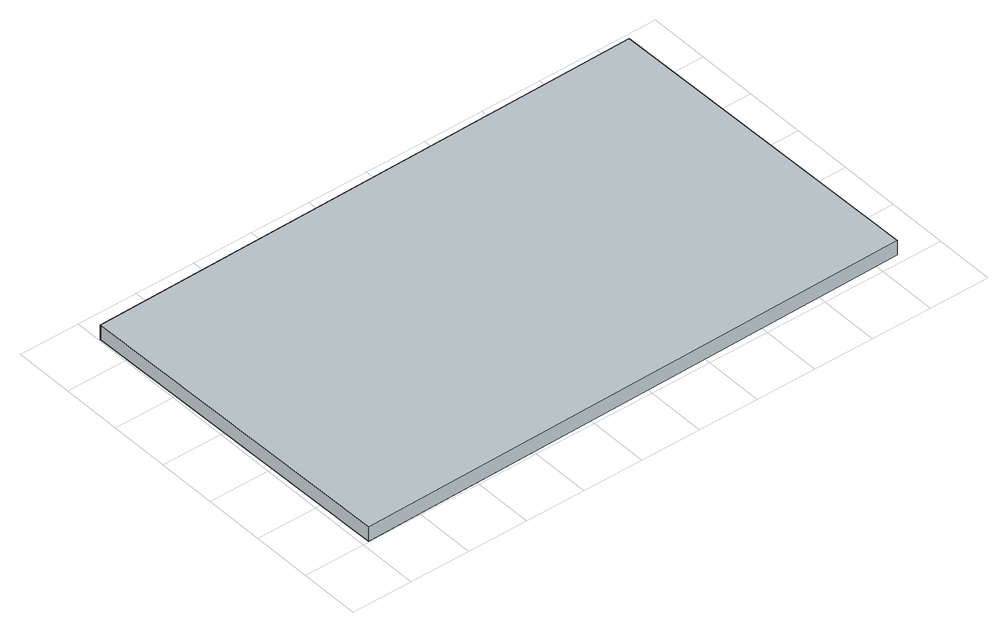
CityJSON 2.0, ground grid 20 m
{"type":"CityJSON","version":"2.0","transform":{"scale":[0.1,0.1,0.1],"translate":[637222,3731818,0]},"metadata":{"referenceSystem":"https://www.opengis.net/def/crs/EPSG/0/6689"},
"CityObjects":{
"object1":{"type":"GenericCityObject","attributes":{"name":"20","告示番号":"福岡県告示第316号","告示年月日":"2019-09-27","名称":"テスト指定区域（面の向きエラー）","区域の所在":"古賀市テスト町","区域の面積":"1000","備考":"テスト用データ - 立体のエラー：Face Wrong Orientation"},"geometry":[{"type":"MultiSurface","lod":"2","boundaries":[[[0,1,2,3]],[[4,5,6,7]],[[7,4,0,3]],[[1,5,6,2]],[[2,6,7,3]],[[4,5,1,0]]]}]}
},
"vertices":[
[1875,29,0],[1859,1138,0],[5,1111,0],[21,3,0],[1875,29,50],[1859,1138,50],[5,1111,50],[21,3,50]
]}
